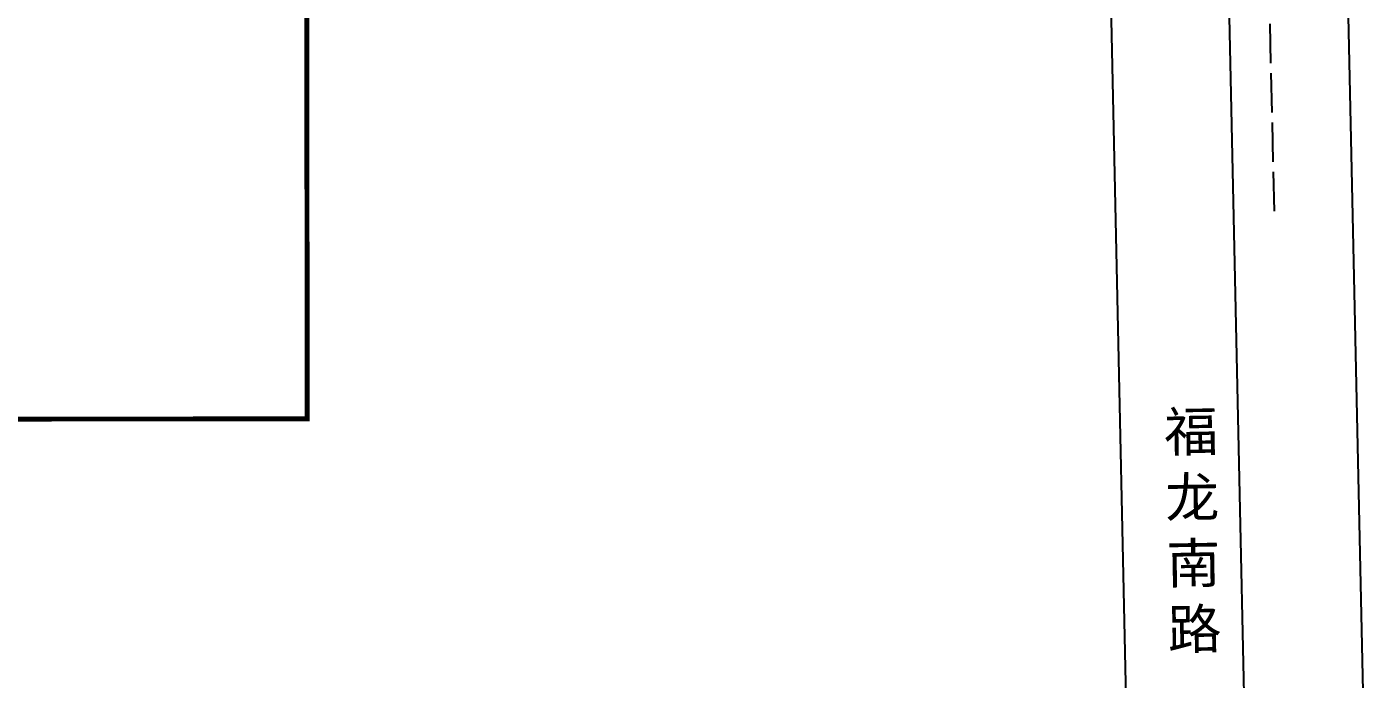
# Model space of a CAD drawing. Extents: x 529262 to 576451, y 2694391 to 2717535.
# Drawn here: x 565970.1 to 566105.5, y 2709533.4 to 2709599.5 of the extents above; entities that cross this region are included whole.
import ezdxf
from ezdxf.xclip import XClip

# ---------------------------------------------------------------- set-up
doc = ezdxf.new("R2010")
doc.units = 0
doc.header["$XCLIPFRAME"] = 0
doc.linetypes.add('X3', pattern=[5, 4, -1])
for name, color, linetype in [('DLSS', 4, 'Continuous'), ('PP-COM', 7, 'Continuous'), ('RD-中线', 40, 'Continuous'), ('RD-红线', 7, 'Continuous'), ('RD-路名', 7, 'Continuous')]:
    doc.layers.add(name, color=color, linetype=linetype)
doc.styles.add('黑体', font='simhei.ttf')

# ---------------------------------------------------------------- blocks, each defined once
blk = doc.blocks.new('A$C19FD0107')
at = {"layer": 'RD-中线', "color": 8, "linetype": 'Continuous', "flags": 128}
for points in [[(-4888.51, 14283.61), (-4903.42, 14970.56, -0.026268), (-4902.93, 14986.3), (-4902.23, 14994.64, 0.026268), (-4901.75, 15010.38), (-4907.67, 15283.2)], [(-4490.73, 14139.44, 0), (-4490.29, 14139.42)], [(-3818.25, 14086.17, 0), (-3817.74, 14086.17)]]:
    blk.add_lwpolyline(points, format="xyb", dxfattribs=at)
at = {"layer": 'RD-红线', "color": 8, "linetype": 'Continuous', "flags": 128}
for points in [[(-4918.59, 15233.25), (-4918.48, 15228.39), (-4914.01, 15022.17)], [(-4894.58, 15233.27), (-4894.48, 15228.67), (-4890.03, 15023.47)]]:
    blk.add_lwpolyline(points, dxfattribs=at)

msp = doc.modelspace()

# ---------------------------------------------------------------- linework, layer by layer
at = {"const_width": 0.5}
msp.add_lwpolyline([(565672.321, 2710278.301), (565672.585, 2709559.658), (565998.518, 2709559.806), (565998.431, 2709633.053), (566244.06, 2709633.048), (566244.009, 2710277.359), (565672.321, 2710278.301)], dxfattribs=at)
at = {"layer": 'DLSS', "linetype": 'X3', "flags": 128}
msp.add_lwpolyline([(566089.237, 2709653.34), (566094.547, 2709644.482), (566095.236, 2709630.928), (566096.436, 2709580.578)], dxfattribs=at)

# ---------------------------------------------------------------- block references
at = {"layer": 'PP-COM'}
ref = msp.add_blockref('A$C19FD0107', (570997.993, 2694390.603), dxfattribs=at)
XClip(ref).set_block_clipping_path([(-9366.4383134884, 14428.6043910822), (-3328.4480743363, 17452.7484863754)])

# ---------------------------------------------------------------- texts
at = {"layer": 'RD-路名', "color": 7, "insert": (566085.252, 2709560.476), "char_height": 4, "width": 50.99419, "attachment_point": 1, "rotation": 1.01729, "style": '黑体'}
msp.add_mtext('福\\P龙\\P南\\P路', dxfattribs=at)

doc.saveas('drawing.dxf')
